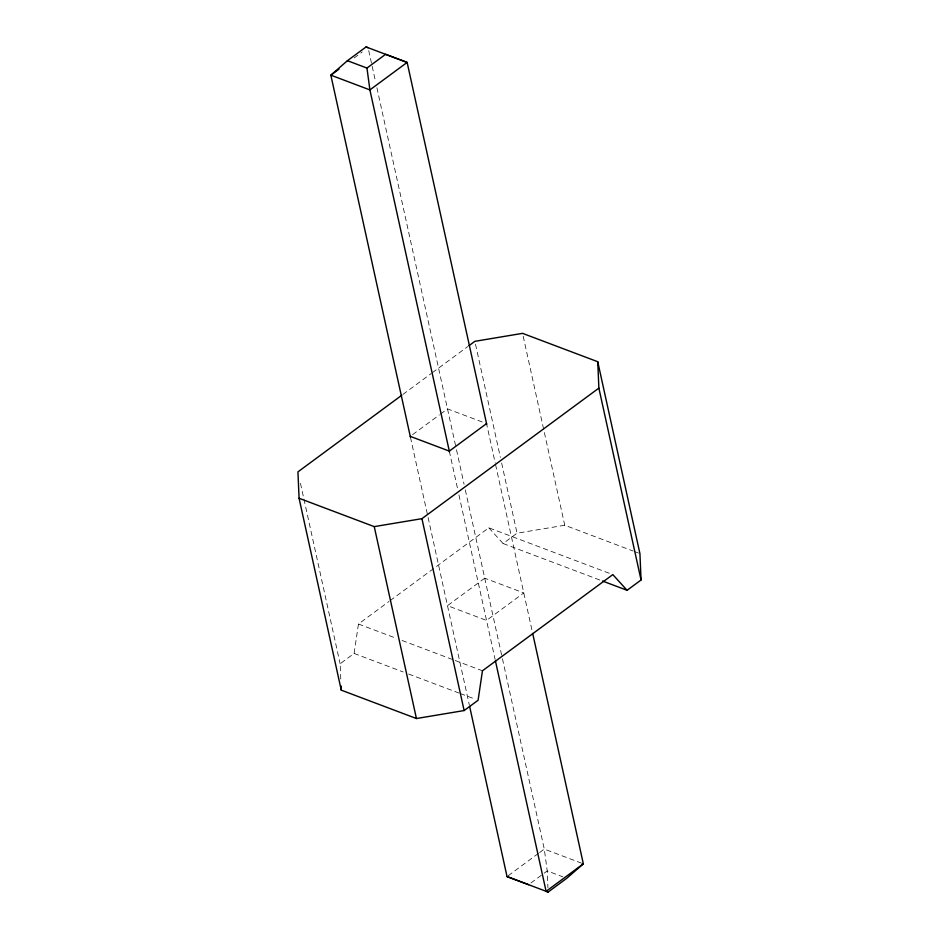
<?xml version="1.0" encoding="UTF-8"?>
<svg xmlns="http://www.w3.org/2000/svg" width="939" height="939" viewBox="0 0 939 939"><rect width="100%" height="100%" fill="white"/><g stroke="black" fill="none" stroke-linecap="round" stroke-linejoin="round"><path stroke-width="0.7" stroke-dasharray="4.7 3.52" d="M340.787 679.038L340.129 663.767L354.097 653.45L358.452 624.012L388.981 601.476M354.12 57.983L362.266 51.974M402.925 394.415L431.224 373.522M432.409 372.654L467.798 346.55M412.585 434.651L439.358 414.897M440.52 414.04L447.504 408.888L486.555 423.618L495.24 463.127M390.166 600.608L488.82 527.812L612.815 574.609M488.82 527.812L503.093 543.517L517.06 533.211L564.75 525.241L633.097 551.029M508.21 875.723L538.47 853.387M539.632 852.53L544.291 849.091L583.342 863.833M530.922 882.965L547.226 870.934L562.848 876.838M634.459 551.545L638.555 553.094M503.093 543.517L601.195 580.537M358.452 624.012L396.598 638.403M402.056 640.468L453.83 660M455.192 660.516L482.446 670.798M354.097 653.45L403.16 671.96M408.606 674.026L459.018 693.052M460.38 693.557L475.369 699.215M523.187 336.221L564.75 525.241M475.498 344.19L500.37 457.316M501.637 463.044L517.06 533.211M495.557 464.559L532.366 631.994M368.722 50.542L371.867 64.85M372.173 66.282L375.635 82.033M376.903 87.75L456.19 448.384M456.507 449.816L464.077 484.289M465.31 489.888L502.13 657.323M502.447 658.755L544.291 849.091L547.226 870.934L547.942 887.825M449.312 451.107L457.751 489.524M458.936 494.9L495.123 659.483M410.449 437.234L469.289 704.849M300.468 483.327L303.614 497.647M303.931 499.079L340.129 663.767M484.724 578.201L447.48 605.678L486.531 620.421L523.786 592.932L484.724 578.201"/><path stroke-width="1.41" d="M368.088 47.678L366.057 46.95L347.43 60.695L330.845 75.167L410.449 437.234M532.683 633.426L583.342 863.833L566.745 878.305L548.13 892.05L546.099 891.322L495.44 660.915M338.991 69.157L330.845 75.167L369.896 89.909L449.499 451.976M347.43 60.695L366.961 68.066L385.589 54.321L407.139 62.42L486.742 424.487M401.739 395.284L297.945 471.871L299.072 498.269L341.256 690.153L416.435 718.523L464.124 710.553L478.092 700.248L482.446 670.798L612.815 574.609L627.088 590.302L641.055 579.997L639.929 553.611L597.744 361.726L522.565 333.357L474.876 341.327L468.972 345.669M486.555 423.618L449.312 451.107L410.249 436.365M299.072 498.269L374.25 526.626L421.94 518.668L598.871 388.112L597.744 361.726M546.099 891.322L583.342 863.833M469.594 706.281L507.037 876.58L528.598 884.679M366.057 46.95L407.139 62.42L369.896 89.909L366.961 68.066M602.556 581.053L627.088 590.302M507.037 876.58L548.13 892.05M598.871 388.112L641.055 579.997M421.94 518.668L464.124 710.553M374.25 526.626L416.435 718.523M341.08 685.986L341.256 690.153"/></g></svg>
